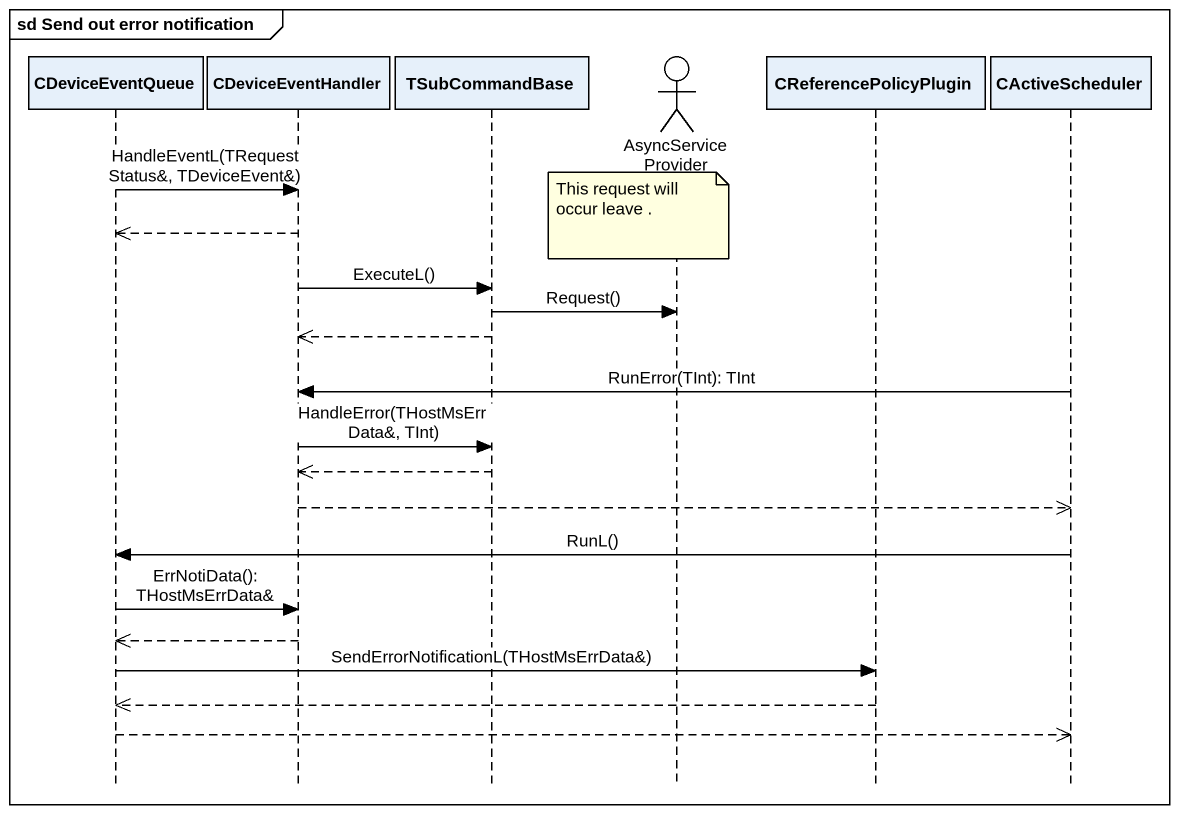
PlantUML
@startuml
mainframe sd Send out error notification
hide footbox
participant CDeviceEventQueue
participant CDeviceEventHandler
participant TSubCommandBase
actor AsyncServiceProvider
participant CReferencePolicyPlugin
participant CActiveScheduler

CDeviceEventQueue -> CDeviceEventHandler : HandleEventL(TRequestStatus&, TDeviceEvent&)
note over AsyncServiceProvider : This request will occur leave .
CDeviceEventHandler -->> CDeviceEventQueue
CDeviceEventHandler -> TSubCommandBase : ExecuteL()
TSubCommandBase -> AsyncServiceProvider : Request()
TSubCommandBase -->> CDeviceEventHandler
CActiveScheduler -> CDeviceEventHandler : RunError(TInt): TInt
CDeviceEventHandler -> TSubCommandBase : HandleError(THostMsErrData&, TInt)
TSubCommandBase -->> CDeviceEventHandler
CDeviceEventHandler -->> CActiveScheduler
CActiveScheduler -> CDeviceEventQueue : RunL()
CDeviceEventQueue -> CDeviceEventHandler : ErrNotiData(): THostMsErrData&
CDeviceEventHandler -->> CDeviceEventQueue
CDeviceEventQueue -> CReferencePolicyPlugin : SendErrorNotificationL(THostMsErrData&)
CReferencePolicyPlugin -->> CDeviceEventQueue
CDeviceEventQueue -->> CActiveScheduler
@enduml
